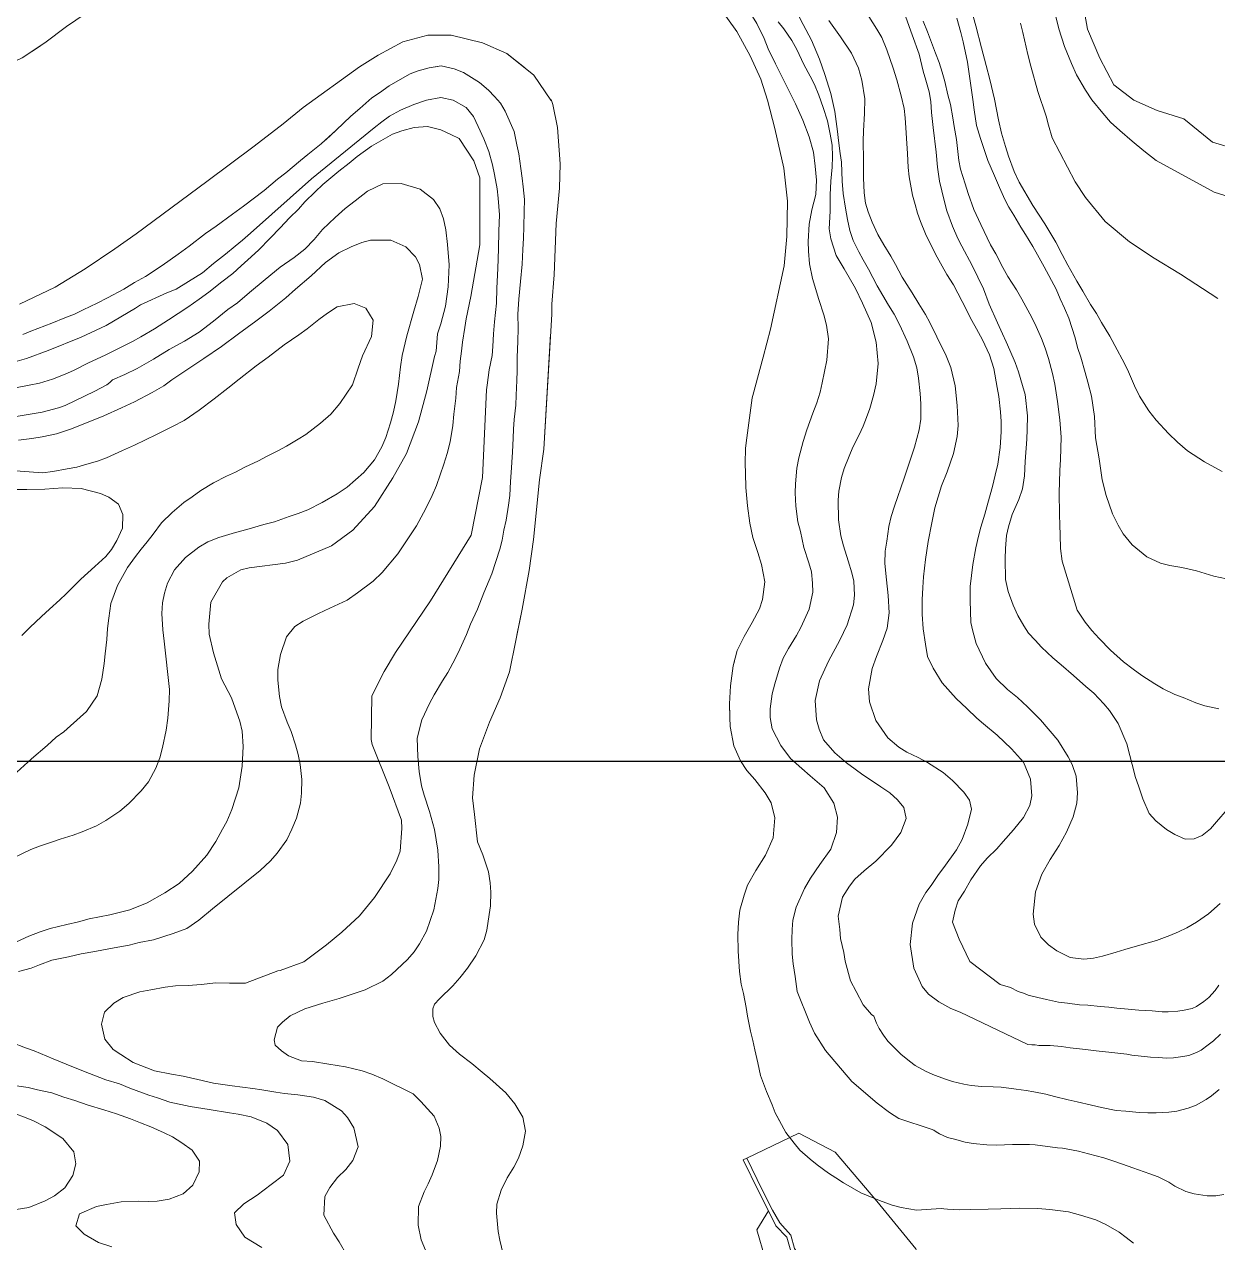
# Model space of a CAD drawing. Header units: metres. Extents: x 548946 to 557077, y 1838800 to 1845419.
# Drawn here: x 553096 to 553641, y 1840780 to 1841337 of the extents above; entities that cross this region are included whole.
import ezdxf

# ---------------------------------------------------------------- set-up
doc = ezdxf.new("R2010")
doc.units = ezdxf.units.M
doc.header["$LTSCALE"] = 28
for name, color, linetype, lineweight in [('1', 7, 'Continuous', 13), ('10', 7, 'Continuous', 13), ('2', 7, 'Continuous', 13), ('60', 7, 'Continuous', 25)]:
    doc.layers.add(name, color=color, linetype=linetype, lineweight=lineweight)

msp = doc.modelspace()

# ---------------------------------------------------------------- linework, layer by layer
at = {"layer": '1'}
for points in [[(553325.56, 1841420.29), (553330.46, 1841418.83), (553335.23, 1841416.88), (553342.42, 1841414.16), (553353.75, 1841409.3), (553364.51, 1841403.72), (553368.42, 1841401.29), (553373.93, 1841397.34), (553377.49, 1841394.48), (553383.06, 1841390.02), (553386.68, 1841386.65), (553390.56, 1841383.31), (553396.38, 1841377.71), (553400.14, 1841374.22), (553405.68, 1841368.85), (553408.9, 1841365.56), (553413.09, 1841360.56), (553418.65, 1841353.76), (553423.04, 1841348.13), (553426.3, 1841343.41), (553430.26, 1841336.96), (553433.62, 1841330.05), (553435.56, 1841325.45), (553438.77, 1841318.85)], [(553660.69, 1841276.04), (553638.45, 1841282.73), (553625.45, 1841293.44), (553613.23, 1841297.2), (553602.48, 1841301.99), (553593.42, 1841308.92), (553586.96, 1841321.06), (553581.43, 1841334.37), (553578.65, 1841349.92), (553580.58, 1841364.23), (553585.38, 1841376.57), (553592.92, 1841392.74)], [(553651.83, 1841255.88), (553639.29, 1841259.84), (553612.73, 1841274.34), (553607.16, 1841278.8), (553601.74, 1841283.14), (553596.12, 1841288.12), (553591.93, 1841291.95), (553588.37, 1841295.98), (553583.4, 1841302.06), (553580.44, 1841306.55), (553576.42, 1841313.52), (553574.03, 1841318.72), (553570.84, 1841326.43), (553568.25, 1841334.6), (553566.85, 1841340.17), (553565.43, 1841348.33), (553565.35, 1841353.79)], [(553521.51, 1840959.45), (553524.12, 1840964.15), (553526.72, 1840971.2), (553528.44, 1840978.03), (553527.47, 1840982.08), (553524.85, 1840985.82), (553519.72, 1840991.11), (553515.41, 1840994.8), (553508.28, 1840999.34), (553503.99, 1841001.6), (553498.92, 1841004.04), (553495.15, 1841006.35), (553490.13, 1841010.61), (553484.71, 1841018.47), (553481.81, 1841027.12), (553481.41, 1841033.06), (553482.99, 1841042.34), (553485, 1841047.76), (553487.83, 1841055.1), (553489.81, 1841060.78), (553490.73, 1841067.77), (553490.25, 1841075.65), (553489.6, 1841082.73), (553488.78, 1841090.19), (553488.93, 1841095.93), (553489.73, 1841100.44), (553490.68, 1841107.17), (553491.74, 1841111.71), (553493.17, 1841116.42), (553497.61, 1841129.27), (553502.42, 1841143.45), (553504.54, 1841151.36), (553505.17, 1841156.24), (553505.32, 1841163.15), (553504.93, 1841167.92), (553504.16, 1841174.86), (553503.37, 1841179.71), (553501.92, 1841184.62), (553499.04, 1841191.85), (553495.48, 1841199.39), (553493, 1841204.19), (553490.46, 1841208.33), (553485.33, 1841217.13), (553481.37, 1841224.76), (553478.95, 1841229.04), (553476.87, 1841232.59), (553474.33, 1841237.9), (553472.79, 1841242.41), (553471.71, 1841247.49), (553470.89, 1841252.61), (553469.75, 1841259.37), (553469.27, 1841264.91), (553468.97, 1841273.59), (553468.4, 1841277.56), (553467.61, 1841283.59), (553467.16, 1841287.7), (553466.02, 1841296.81), (553464.09, 1841304.92), (553461.44, 1841313.6), (553458.96, 1841320.74), (553455.29, 1841329.31), (553451.5, 1841336.57), (553449.53, 1841340.25)], [(553645.36, 1840978.03), (553640.27, 1840972.26), (553637.64, 1840968.98), (553633.81, 1840965.96), (553630.07, 1840964.51), (553625.93, 1840964.31), (553621.28, 1840966.4), (553617.51, 1840968.72), (553612.52, 1840972.72), (553609.55, 1840976.03), (553606.73, 1840982.75), (553604.66, 1840988.63), (553603.32, 1840992.51), (553601.75, 1840998.45), (553600.79, 1841002.51), (553599.42, 1841007.82), (553595.4, 1841017.13), (553591.5, 1841023.08), (553588.82, 1841026.16), (553584.25, 1841030.99), (553580.66, 1841034.11), (553575.04, 1841039.08), (553569.3, 1841043.91), (553565.57, 1841047.14), (553560.35, 1841052.03), (553557.52, 1841055.23), (553554.44, 1841058.4), (553552.25, 1841061.8), (553549.51, 1841066.57), (553547.43, 1841071.29), (553545.18, 1841077.54), (553543.93, 1841083), (553543.8, 1841092.47), (553543.95, 1841097.04), (553544.32, 1841103.07), (553545.33, 1841106.95), (553547.04, 1841112.6), (553550.05, 1841119.56), (553551.74, 1841124.3), (553552.63, 1841130.38), (553552.95, 1841136.92), (553553.64, 1841147.14), (553553.82, 1841151.45), (553553.91, 1841157.71), (553552.84, 1841167.47), (553551.73, 1841171.64), (553549.88, 1841177.81), (553548.37, 1841182.07), (553545.92, 1841187.78), (553544.21, 1841191.49), (553542.5, 1841195.2), (553540.25, 1841200.29), (553536.46, 1841208.72), (553533.87, 1841215.71), (553531.33, 1841221.03), (553528.65, 1841226.45), (553523.92, 1841235.17), (553522.1, 1841238.74), (553519.65, 1841244.45), (553517.06, 1841251.45), (553515.89, 1841256.13), (553513.76, 1841264.87), (553512.79, 1841271.27), (553512.29, 1841278.23), (553510.93, 1841289.4), (553510.16, 1841296.34), (553509.74, 1841301.36), (553509, 1841305.7), (553507.49, 1841311.13), (553506.27, 1841315.16), (553504.51, 1841322.9), (553501.32, 1841331.78), (553497.59, 1841342.03)], [(553521.68, 1841339.35), (553523.56, 1841332.93), (553524.56, 1841328.62), (553526.49, 1841319.33), (553527.82, 1841310.77), (553529.01, 1841302.31), (553529.66, 1841297.57), (553530.71, 1841290.41), (553532.54, 1841284.5), (553533.9, 1841280.35), (553535.87, 1841274.33), (553538.97, 1841267.39), (553541.25, 1841262.05), (553543.67, 1841256.59), (553545.5, 1841253.02), (553547.72, 1841249.36), (553550.91, 1841243.99), (553553.11, 1841240.59), (553556.44, 1841235.11), (553558.55, 1841231.31), (553561.63, 1841225.79), (553567.04, 1841215.6), (553568.95, 1841211.25), (553570.86, 1841206.91), (553572.8, 1841202.31), (553575.73, 1841193.4), (553576.87, 1841188.98), (553578.26, 1841184.58), (553580.34, 1841177.52), (553581.48, 1841173.1), (553583.21, 1841166.78), (553584.63, 1841157.45), (553585.05, 1841147.74), (553586.64, 1841138.03), (553588.09, 1841128.44), (553589.91, 1841121.35), (553592.78, 1841112.96), (553595.43, 1841107.79), (553597.69, 1841103.87), (553601.76, 1841098.73), (553608.47, 1841093.35), (553614.78, 1841090.41), (553619.06, 1841089.32), (553624.48, 1841088.48), (553631.16, 1841086.88), (553639.1, 1841084.5), (553644.95, 1841083.33)], [(553599.7, 1841178.87), (553597.22, 1841183.67), (553594.94, 1841187.84), (553591.52, 1841194.1), (553587.84, 1841200.33), (553585.56, 1841204.5), (553582.77, 1841208.61), (553579.24, 1841214.73), (553576.53, 1841219.24), (553572.34, 1841226.58), (553569.86, 1841231.38), (553566.89, 1841237.04), (553561.93, 1841245.47), (553556.46, 1841253.84), (553550.22, 1841264.46), (553547.85, 1841269.41), (553545.26, 1841276.4), (553543.87, 1841280.8), (553542.16, 1841286.86), (553540.71, 1841292.94), (553538.89, 1841302.36), (553536.73, 1841311.36), (553535.11, 1841317.81), (553532.92, 1841325.89), (553530.39, 1841335.89), (553528.25, 1841343.46)], [(553430.26, 1841336.96), (553433.62, 1841330.05), (553435.56, 1841325.45), (553438.92, 1841318.53), (553442.25, 1841311.88), (553444.62, 1841306.94), (553447.95, 1841300.28), (553451.37, 1841292.85), (553454.16, 1841285.23), (553456.24, 1841278.17), (553456.95, 1841271.75), (553457.51, 1841265.44), (553457.33, 1841258.79), (553455.5, 1841251.82), (553454.27, 1841245.31), (553453.72, 1841237.32), (553453.94, 1841232.92), (553454.45, 1841227.13), (553455.7, 1841220.5), (553458.72, 1841210.82), (553460.91, 1841203.91), (553462.22, 1841199.11), (553463.04, 1841192.83), (553462.29, 1841183.12), (553460.16, 1841172.87), (553459.22, 1841168.48), (553457.67, 1841163.62), (553455.98, 1841158.89), (553453.18, 1841151.29), (553451.54, 1841146.04), (553449.51, 1841138.53), (553448.59, 1841133.88), (553447.96, 1841126.66), (553447.89, 1841122.49), (553448.17, 1841116.41), (553449.08, 1841109.35), (553450.22, 1841104.93), (553451.81, 1841097.56), (553454.14, 1841090.53), (553455.37, 1841086.51), (553455.82, 1841081.22), (553455.87, 1841077.2), (553454.27, 1841069.35), (553450.38, 1841060.99)], [(553497.41, 1840978.77), (553494.55, 1840982.23), (553491.07, 1840985.49), (553486.99, 1840988.29), (553483.63, 1840990.52), (553478.72, 1840993.75), (553475.32, 1840996.24), (553471.36, 1840999.18), (553465.91, 1841003.78), (553460.83, 1841009.73), (553458.87, 1841014.58), (553457.62, 1841018.87), (553456.91, 1841027.63), (553459.03, 1841036.71), (553463.12, 1841045.61), (553468.3, 1841055.29), (553471.56, 1841062.28), (553474.45, 1841071.44), (553474.89, 1841075.78), (553474.58, 1841082.12), (553473.75, 1841086.06), (553471.99, 1841091.46), (553469.94, 1841098.26), (553468.77, 1841102.94), (553467.58, 1841110.22), (553467.51, 1841119.19), (553467.82, 1841123.38), (553468.97, 1841129.49), (553470.2, 1841133.66), (553472.44, 1841139.37), (553474.21, 1841143.34), (553477.1, 1841148.99), (553478.87, 1841152.95), (553480.5, 1841157.03), (553481.88, 1841161.09), (553483.57, 1841167), (553484.8, 1841172.33), (553485.73, 1841181.67), (553484.79, 1841191.32), (553482.49, 1841200.43), (553478.53, 1841209.23), (553475.45, 1841215.91), (553470.18, 1841224.83), (553466.5, 1841231.05), (553464.11, 1841238.59), (553463.34, 1841243.19), (553463.89, 1841251.19), (553463.84, 1841258.72), (553464.19, 1841265), (553464.8, 1841271.31), (553464.92, 1841276.14), (553464.72, 1841281.45), (553463.79, 1841286.42), (553462.59, 1841292.53), (553460.63, 1841298.56), (553458.58, 1841304.18), (553456.61, 1841309.04), (553454.76, 1841312.87), (553451.82, 1841318.26), (553448.6, 1841325.06), (553446.32, 1841329.23), (553442.62, 1841334.55), (553440.05, 1841337.78)], [(553518.96, 1841179.87), (553516.82, 1841185.09), (553512.6, 1841193.86), (553509.41, 1841200.4), (553507.33, 1841203.95), (553504.31, 1841208.95), (553501.29, 1841213.95), (553498.92, 1841217.72), (553496.73, 1841221.12), (553493.62, 1841226.89), (553491.51, 1841230.69), (553488.35, 1841235.8), (553485.61, 1841240.57), (553483.05, 1841246.14), (553481.22, 1841250.88), (553480, 1841254.91), (553479.35, 1841259.65), (553479.13, 1841266.39), (553478.99, 1841274.7), (553478.97, 1841283.15), (553479.09, 1841287.97), (553479.53, 1841295.82), (553479.7, 1841302.48), (553478.37, 1841311.04), (553476.72, 1841316.58), (553473.5, 1841323.38), (553468.51, 1841330.9), (553463.26, 1841338.38)], [(553506.35, 1841338.05), (553508.31, 1841333.2), (553511.99, 1841323.46), (553513.64, 1841319.09), (553515.03, 1841314.69), (553516.14, 1841310.52), (553517.59, 1841304.44), (553518.73, 1841300.01), (553519.92, 1841293.9), (553520.49, 1841289.93), (553521.54, 1841283.93), (553522.59, 1841274.43), (553523.41, 1841270.49), (553525.46, 1841263.69)], [(553289.15, 1841040.5), (553292.5, 1841046.72), (553294.62, 1841051.12), (553297.65, 1841057.82), (553299.6, 1841062.59), (553302.74, 1841069.44), (553305.69, 1841076.92), (553309.3, 1841085.51), (553312.99, 1841096.84), (553313.97, 1841100.98), (553314.77, 1841105.49), (553315.83, 1841110.03), (553316.89, 1841116.91), (553317.44, 1841121.39), (553317.79, 1841127.67), (553318.11, 1841131.87), (553318.77, 1841141.17), (553318.98, 1841147.57), (553319.18, 1841151.62), (553319.47, 1841156.08), (553320.31, 1841162.67), (553320.45, 1841167.24), (553320.63, 1841173.89), (553320.92, 1841178.35), (553320.9, 1841184.46), (553321.13, 1841191.76), (553321.25, 1841197.76), (553321.2, 1841204.13), (553321.61, 1841211.07), (553322.42, 1841219.09), (553323.11, 1841226.97), (553323.4, 1841233.76), (553323.75, 1841238.87), (553323.96, 1841244.1), (553324.1, 1841251.01), (553324.14, 1841256.6), (553323.63, 1841262.4), (553323.06, 1841266.37), (553322.58, 1841270.74), (553321.59, 1841277.39), (553320.74, 1841281.59), (553319.43, 1841287.56), (553315.41, 1841296.87), (553313.19, 1841300.53), (553310.51, 1841303.61), (553307.71, 1841306.56), (553303.69, 1841310.01), (553296.3, 1841314.53), (553292.08, 1841316.28), (553286.08, 1841317.57), (553280.71, 1841316.72), (553275.66, 1841315.38), (553271.92, 1841313.93), (553266.4, 1841310.85), (553262.37, 1841308.46), (553257.92, 1841305.23), (553254.52, 1841303.04), (553248.95, 1841298.13), (553244.92, 1841294.57), (553238.2, 1841288.24), (553231.34, 1841282.02), (553225.26, 1841277.06), (553221.91, 1841274.35), (553215.11, 1841268.79), (553211.4, 1841265.91), (553205.34, 1841260.69), (553195.85, 1841253.53), (553190.8, 1841249.85), (553183.34, 1841244.35), (553178.51, 1841240.96), (553170.94, 1841235.31), (553166.02, 1841231.52), (553158.65, 1841226.41), (553151.14, 1841221.42), (553146.11, 1841218.66), (553141.11, 1841215.64), (553133.74, 1841211.7), (553128.94, 1841209.23), (553122.52, 1841206.18), (553118.57, 1841204.18), (553114.2, 1841202.53), (553108.23, 1841200.05), (553098.75, 1841196.41), (553095.01, 1841194.95)], [(553284.53, 1841317.32), (553280.71, 1841316.72), (553275.66, 1841315.38), (553271.92, 1841313.93), (553266.4, 1841310.85), (553262.37, 1841308.46), (553257.92, 1841305.23), (553254.52, 1841303.04), (553248.95, 1841298.13), (553244.92, 1841294.57), (553238.2, 1841288.24), (553233.38, 1841283.87)], [(553081.71, 1841179.68), (553096.78, 1841183.95), (553106.62, 1841187.5), (553121.61, 1841193.7), (553133.06, 1841198.99), (553146.57, 1841206.84), (553148.72, 1841208.39), (553160.81, 1841213.91), (553165.04, 1841215.67), (553170.78, 1841219.03), (553177.09, 1841223.11), (553182.09, 1841227.3), (553187.61, 1841231.55), (553192.01, 1841235.29), (553195.35, 1841238), (553199.04, 1841241.14), (553226.89, 1841265.96), (553255.5, 1841289.36), (553259.1, 1841292.1), (553262.59, 1841294.69), (553267.5, 1841297.32), (553273.59, 1841299.94), (553279.47, 1841302.01), (553285.98, 1841303.12), (553291.58, 1841301.92), (553297.54, 1841298.54), (553300.85, 1841294.48), (553303.04, 1841289.91), (553305.61, 1841284.34), (553307.94, 1841278.49), (553309.65, 1841272.43), (553310.53, 1841267.98), (553311.64, 1841261.47), (553312.12, 1841257.1), (553312.83, 1841249.5), (553312.48, 1841242.05), (553312.32, 1841233.97), (553312, 1841225.09), (553311.57, 1841216.07), (553311.42, 1841209.16), (553310.52, 1841200.74), (553310.09, 1841195.23), (553309.68, 1841189.46), (553309.37, 1841185.27), (553308.13, 1841178.76), (553307.18, 1841171.79), (553306.79, 1841169.59), (553305.03, 1841129.49), (553299.8, 1841103.14), (553281.23, 1841073.22)], [(553186, 1841219.02), (553190.91, 1841222.81), (553194.83, 1841226.24), (553197.77, 1841229.03), (553202.74, 1841233.48), (553208, 1841238.87), (553212.55, 1841243.66), (553216.86, 1841248.17), (553220.98, 1841252.13), (553223.86, 1841255.44), (553228.55, 1841260.12), (553232.09, 1841263.37), (553235.78, 1841266.51), (553239.35, 1841269.5), (553244.15, 1841273.15), (553247.72, 1841276.15), (553254.35, 1841280.91), (553259.61, 1841283.96), (553263.9, 1841286.38), (553268.15, 1841287.89), (553273.83, 1841289.43), (553279.89, 1841289.97), (553285.91, 1841288.42), (553290.56, 1841286.33), (553294.41, 1841284.41), (553301.06, 1841274.17), (553303.79, 1841266.41), (553303.79, 1841261.85), (553303.79, 1841249.98), (553303.79, 1841235.83), (553299.63, 1841212.29), (553297.5, 1841202.04), (553296.9, 1841198.07), (553295.95, 1841191.33), (553295.49, 1841187.25), (553294.83, 1841182.63), (553294.57, 1841177.91), (553293.16, 1841170.61), (553292.79, 1841165.75), (553291.89, 1841158.5), (553291.43, 1841153.25), (553290.17, 1841145.83), (553288.94, 1841140.49), (553287.39, 1841135.64), (553284.04, 1841125.9), (553282.07, 1841121.39), (553280.15, 1841117.54), (553278, 1841113.4), (553274.89, 1841107.47), (553272.08, 1841103.39), (553266.28, 1841094.69), (553259.16, 1841086.1), (553255.05, 1841082.13), (553247.96, 1841076.8), (553243.25, 1841073.55), (553235.33, 1841069.82), (553230.13, 1841067.43), (553223.11, 1841063.92), (553219.34, 1841061.55), (553215.45, 1841056.7), (553212.81, 1841048.74), (553211.49, 1841041.83), (553211.52, 1841036.89), (553212.34, 1841029.44), (553213.25, 1841024.73), (553215.84, 1841017.73), (553217.6, 1841013.5), (553219.57, 1841007.48), (553220.85, 1841002.94), (553221.73, 1840998.48), (553222.49, 1840991.54), (553222.4, 1840985.29), (553221.86, 1840980.81), (553220.02, 1840973.84), (553217.96, 1840968.93), (553215.64, 1840964), (553211.24, 1840957.92), (553208.24, 1840954.47), (553203.52, 1840950.05), (553181.67, 1840932.42), (553175.46, 1840927.32), (553169.89, 1840923.58), (553163.78, 1840921.22), (553154.73, 1840918.4), (553148.24, 1840917.04), (553143.56, 1840915.87), (553135.14, 1840914.42), (553127.88, 1840912.97), (553121.63, 1840911.9), (553115.92, 1840910.62), (553108.29, 1840909), (553102.67, 1840906.95), (553098.81, 1840905.35), (553093.13, 1840903.81)], [(553141.64, 1841176.55), (553147.19, 1841179.37), (553154.79, 1841183.59), (553161.84, 1841188.01), (553168.84, 1841191.77), (553175.53, 1841196.02), (553182.13, 1841201.04), (553188.7, 1841206.31), (553193.04, 1841209.39), (553198.64, 1841214.04), (553205.79, 1841220.03), (553212.59, 1841225.59), (553218.99, 1841230.07), (553223.9, 1841233.86), (553228.1, 1841238.22), (553231.88, 1841242.93), (553237.65, 1841248.38), (553242.28, 1841252.4), (553246.82, 1841256.02), (553252.45, 1841260.41), (553259.5, 1841263.66), (553267.93, 1841263.94), (553276.55, 1841261.25), (553282.65, 1841256.59), (553285.59, 1841252.36), (553287.27, 1841247.73), (553288.21, 1841242.76), (553289.09, 1841235.97), (553289.85, 1841226.69), (553289.27, 1841216.61), (553288.14, 1841207.9), (553286.05, 1841199.74), (553284.48, 1841195.14), (553283.79, 1841187.31), (553283.08, 1841184.83), (553279.64, 1841169.16), (553275.77, 1841155), (553270.26, 1841140.53), (553264.11, 1841129.35), (553255.73, 1841116.24), (553245.77, 1841105.55), (553236.08, 1841098.39), (553220.5, 1841091.73), (553215.07, 1841090.48), (553198.35, 1841088.24), (553194.68, 1841087.44), (553188.22, 1841083.74), (553186.23, 1841081.84), (553180.92, 1841072.57), (553179.95, 1841062.62), (553180.21, 1841057.98), (553182.2, 1841049.4), (553185.84, 1841037.53), (553190.3, 1841028.83), (553191.98, 1841024.21), (553194.2, 1841018.21), (553195.22, 1841013.64), (553195.73, 1841006.67), (553195.29, 1840997.65), (553193.65, 1840987.72), (553190.45, 1840977.87), (553188.19, 1840972.42), (553186.24, 1840968.82), (553183.21, 1840963.29), (553179.09, 1840956.98), (553172.6, 1840949.76), (553166.46, 1840944.14), (553159.92, 1840939.78), (553151.83, 1840935.25), (553143.86, 1840932.03), (553134.75, 1840929.73), (553125.33, 1840927.91), (553120.53, 1840926.6), (553115.08, 1840925.35), (553107.48, 1840923.47), (553102.97, 1840921.94), (553097.85, 1840919.94), (553092.14, 1840917.49)], [(553525.46, 1841263.69), (553526.86, 1841259.29), (553529.48, 1841252.03), (553532.58, 1841245.09), (553537.11, 1841235.84), (553539.51, 1841231.81), (553542.67, 1841225.53), (553544.95, 1841221.36), (553549, 1841215.3), (553551.42, 1841211.01), (553555.01, 1841204.39), (553557.32, 1841199.96), (553560.43, 1841193.02), (553562.08, 1841188.65), (553563.5, 1841183.99), (553565.44, 1841177.05), (553566.49, 1841172.23), (553567.62, 1841164.29), (553568.81, 1841155.83), (553569.29, 1841147.95), (553569.11, 1841137.79), (553568.76, 1841132.68), (553568.56, 1841127.45), (553568.44, 1841122.63), (553568.63, 1841112.64), (553568.77, 1841107.84), (553568.88, 1841103.3), (553569.04, 1841097.08), (553569.81, 1841091.31), (553576.7, 1841068.92), (553580.29, 1841063.46), (553583.31, 1841059.63), (553586.7, 1841055.97), (553591.84, 1841050.69), (553597.89, 1841045.37), (553602.17, 1841041.94), (553606.25, 1841039.14), (553612.12, 1841035.36), (553615.89, 1841033.05), (553621.26, 1841030.39), (553625.05, 1841028.98), (553630.9, 1841026.64), (553634.96, 1841025.26), (553641.35, 1841023.88)], [(553092.47, 1841170.74), (553097.96, 1841171.74), (553102.67, 1841172.65), (553108.58, 1841174.47), (553114.44, 1841176.8), (553118.15, 1841178.51), (553125.06, 1841181.88), (553132.6, 1841185.44), (553140, 1841189.11), (553145.06, 1841191.62), (553148.97, 1841193.87), (553155.2, 1841197.55), (553161.65, 1841201.51), (553170.37, 1841207.41), (553175.57, 1841210.98), (553180.03, 1841214.2), (553186, 1841219.02)], [(553133.21, 1841138.56), (553140.53, 1841141.83), (553145.98, 1841144.25), (553156.09, 1841149.27), (553163.38, 1841152.8), (553168.66, 1841155.6), (553175.55, 1841160.39), (553182.41, 1841165.43), (553188.75, 1841170.42), (553193.89, 1841174.5), (553201.55, 1841180.55), (553207.09, 1841184.54), (553214.41, 1841190.16), (553221.18, 1841194.8), (553224.92, 1841197.43), (553230.29, 1841201.79), (553234.26, 1841204.7), (553238.64, 1841207.52), (553246.4, 1841209.03), (553251.71, 1841206.88), (553255.05, 1841201.39), (553254.3, 1841194.03), (553250.21, 1841185.12), (553248.23, 1841179.44), (553245.68, 1841171.88), (553239.85, 1841163.43), (553235.7, 1841158.56), (553230.96, 1841154.39), (553227.73, 1841151.83), (553224.25, 1841149.23), (553220.85, 1841147.04), (553215.48, 1841143.84), (553211.79, 1841141.88), (553206.62, 1841139.23), (553202.68, 1841137.23), (553196.51, 1841134.21), (553192.19, 1841132.05), (553188.11, 1841130.17), (553182.2, 1841127.17), (553176.34, 1841123.67), (553172.37, 1841120.76), (553168.63, 1841118.14), (553163.28, 1841113.52), (553158.34, 1841108.81), (553154.62, 1841103.59), (553151.88, 1841100.16), (553149.13, 1841096.74), (553146.5, 1841093.46), (553142.9, 1841088.38), (553138.21, 1841080.19), (553135.2, 1841072.06), (553134.26, 1841065.32), (553133.74, 1841060.58), (553133.39, 1841055.47), (553132.67, 1841049.02), (553132.12, 1841044.54), (553131.09, 1841037.4), (553128.94, 1841029.75), (553124.14, 1841022.59), (553116.79, 1841016.06), (553113.71, 1841013.38), (553110.33, 1841010.92), (553106.08, 1841007.07), (553098.93, 1841001.08), (553092.33, 1840994.9)], [(553641.31, 1840897.61), (553639.75, 1840895.24), (553636.77, 1840891.95), (553634.49, 1840890.17), (553631.22, 1840887.81), (553629.2, 1840887.01), (553625.47, 1840886.22), (553622.66, 1840885.72), (553618.3, 1840885.43), (553615.43, 1840885.5), (553610.91, 1840885.86), (553608.01, 1840886.11), (553604.85, 1840886.24), (553600.03, 1840886.66), (553594.73, 1840887.13), (553591.14, 1840887.59), (553587.2, 1840887.83), (553581.5, 1840888.44), (553577.75, 1840888.7), (553572.24, 1840889.33), (553568.07, 1840889.92), (553562.6, 1840891.04), (553558.69, 1840891.94), (553554.26, 1840893.08), (553552.07, 1840893.98), (553549.7, 1840894.68), (553546.16, 1840896.53), (553541.47, 1840897.96), (553527.62, 1840908.41), (553522.69, 1840918.56), (553519.68, 1840926.47), (553520.92, 1840931.81), (553522.26, 1840936.12), (553525.15, 1840940.6), (553528.1, 1840945.73), (553532.47, 1840952.07), (553535.59, 1840955.66), (553539.93, 1840959.91), (553542.82, 1840963.22), (553547.56, 1840968.56), (553552.13, 1840974.26), (553555.05, 1840979.66), (553556, 1840984.05), (553555.41, 1840991.79), (553552.22, 1840999.5), (553546.6, 1841005.65), (553540.07, 1841011.82), (553533.9, 1841016.99), (553530.88, 1841019.65), (553526.23, 1841024.08), (553521.44, 1841028.63), (553514.93, 1841035.71), (553510.94, 1841042.43), (553508.27, 1841047.85), (553507.39, 1841053.48), (553506.36, 1841060.39), (553505.89, 1841067.1), (553505.81, 1841073.72), (553506.1, 1841079.35), (553506.47, 1841084.2), (553507.42, 1841092.11), (553508.6, 1841100.3), (553510.27, 1841108.81), (553511.59, 1841115.72), (553514.65, 1841125.68), (553517.2, 1841132.07), (553520.18, 1841140.46), (553521.78, 1841148.31), (553522.27, 1841153.31), (553521.91, 1841162.5), (553520.92, 1841171.5), (553518.96, 1841179.87)], [(553642.94, 1841132.26), (553634.78, 1841136.7), (553627.07, 1841141.7), (553622.48, 1841145.62), (553618.4, 1841149.59), (553612.78, 1841155.74), (553609.45, 1841160.05), (553605.2, 1841166.73), (553602.86, 1841171.42), (553599.7, 1841178.87)], [(553091.07, 1841157.27), (553103.92, 1841159.35), (553111.34, 1841161.34), (553114.33, 1841162.45), (553127.97, 1841169.02), (553133.35, 1841171.95), (553134.8, 1841172.9), (553135.93, 1841174.1), (553141.64, 1841176.55)], [(553067.02, 1841134.36), (553104.06, 1841131.7), (553108.8, 1841132.36), (553115.31, 1841133.46), (553119.76, 1841134.34), (553124.3, 1841135.62), (553129.21, 1841137.07), (553133.21, 1841138.56)], [(553089.03, 1841124.07), (553096.82, 1841124.14), (553105.13, 1841124.28), (553113.27, 1841124.78), (553121.75, 1841124.55), (553130.46, 1841122.26), (553134.28, 1841120.6), (553138.67, 1841117.31), (553140.75, 1841112.6), (553140.52, 1841106.46), (553138.03, 1841100.72), (553135.49, 1841096.67), (553132.97, 1841093.53), (553127.88, 1841088.94), (553121.51, 1841083.03), (553114.82, 1841076.45), (553111.88, 1841073.65), (553107.28, 1841069.37), (553103.62, 1841065.98), (553098.19, 1841060.96), (553094.56, 1841057.31)], [(553281.23, 1841073.22), (553265.34, 1841049.57), (553260.08, 1841040.95), (553254.45, 1841029.83), (553254.08, 1841009.84), (553254.59, 1841007.57), (553262.44, 1840988.24), (553268.01, 1840973.05), (553268.18, 1840969.18), (553267.38, 1840958.86), (553265.91, 1840954.68), (553262.83, 1840948.51), (553255.61, 1840937.74), (553248.9, 1840929.35), (553240.8, 1840921.84), (553233.8, 1840916.01), (553223.4, 1840908.25), (553212.56, 1840904.33), (553211.51, 1840904.18), (553196.71, 1840898.57), (553189.43, 1840898.55), (553183.17, 1840898.64), (553176.49, 1840897.91), (553170.55, 1840897.52), (553164.73, 1840897.26), (553160.1, 1840896.75), (553153.48, 1840895.5), (553148.51, 1840894.57), (553140.85, 1840892.03), (553136.6, 1840889.35), (553132.37, 1840885.25), (553131.02, 1840879.77), (553132.56, 1840872.91), (553136.32, 1840868.25), (553139.83, 1840865.91), (553145.42, 1840862.36), (553155.21, 1840858.5), (553162.92, 1840857.01), (553168.23, 1840856.03), (553175.02, 1840854.57), (553182.1, 1840852.88), (553190.69, 1840851.61), (553200.06, 1840850.43), (553204.28, 1840849.86), (553210.65, 1840848.74), (553214.62, 1840848.14), (553220.67, 1840847.5), (553227.81, 1840846.47), (553232.92, 1840844.95), (553240.59, 1840840.2), (553243.27, 1840837.11), (553246.27, 1840832.37), (553248.26, 1840823.75), (553245.82, 1840817.5), (553242.51, 1840813.36), (553238.74, 1840809.82), (553235.22, 1840805.14), (553232.93, 1840801.12), (553232.58, 1840792.5), (553237, 1840784.27), (553239.51, 1840780.39), (553243.04, 1840774.27)], [(553450.38, 1841060.99), (553448.43, 1841057.39), (553444.8, 1841051.4), (553442.42, 1841046.98), (553440.71, 1841042.5), (553438.5, 1841035.36), (553437.33, 1841030.68), (553436.38, 1841023.94), (553436.43, 1841019.91), (553437.4, 1841014.69), (553441.22, 1841007.18), (553445.78, 1841001.18), (553450.83, 1840996.66), (553454.71, 1840993.32), (553461.04, 1840987.77), (553465.46, 1840980.71), (553467.19, 1840974.4), (553466.67, 1840967.32), (553464.12, 1840959.76), (553459.18, 1840952.71), (553454.92, 1840946.52), (553452.06, 1840941.78), (553448.31, 1840933.31), (553446.76, 1840927.28), (553446.44, 1840923.09), (553446.3, 1840918.52), (553446.52, 1840911.78), (553447, 1840907.41), (553447.77, 1840901.64), (553448.79, 1840894.73), (553454.37, 1840880.65), (553456.73, 1840875.71), (553461.64, 1840867.8), (553473.73, 1840853.65), (553485.23, 1840843.73), (553490.9, 1840839.42), (553495.27, 1840836.71), (553509.94, 1840831.78), (553511.22, 1840831.44), (553512.27, 1840830.6), (553513.8, 1840829.72), (553517.42, 1840828.02), (553520.65, 1840827.33), (553525.57, 1840825.96), (553529.18, 1840825.31), (553535.36, 1840824.65), (553539.76, 1840824.56), (553547.18, 1840824.81), (553554.81, 1840824.88), (553557.51, 1840824.61), (553567.67, 1840823.34), (553569.89, 1840823.11), (553577.21, 1840821.72), (553581.82, 1840820.6), (553588.9, 1840818.71), (553593.36, 1840817.2), (553600, 1840814.97), (553602.1, 1840814.15), (553609.93, 1840811.48), (553613.62, 1840810.07), (553618.48, 1840807.55), (553621.35, 1840805.77), (553626.29, 1840803.35), (553630.13, 1840802.34), (553636.06, 1840801.37), (553639.98, 1840801.33), (553643.62, 1840802.02)], [(553279.67, 1840774.67), (553277, 1840781.26), (553275.6, 1840788), (553275.84, 1840796.48), (553278.36, 1840803.13), (553280.16, 1840806.84), (553282.05, 1840810.95), (553284.45, 1840817.46), (553285.8, 1840824.11), (553285.98, 1840828.42), (553285.15, 1840832.36), (553282.87, 1840837.7), (553276.8, 1840844.45), (553273.29, 1840847.96), (553259.54, 1840854.77), (553254.48, 1840856.95), (553250.03, 1840858.41), (553242.41, 1840860.3), (553234.75, 1840861.59), (553227.37, 1840862.74), (553222.28, 1840863.07), (553216.38, 1840865.37), (553213.26, 1840867.67), (553210.31, 1840870.14), (553209.82, 1840872.61), (553211.3, 1840878.36), (553213.59, 1840880.67), (553217.08, 1840883.65), (553223.88, 1840886.87), (553232.05, 1840889.46), (553239.61, 1840891.59), (553251.41, 1840895.5), (553259.44, 1840899.37), (553263.38, 1840902.54), (553270.7, 1840909.32), (553273.81, 1840912.92), (553276.27, 1840916.57), (553279.42, 1840922.25), (553282.77, 1840931.98), (553284.55, 1840941.8), (553285.01, 1840945.88), (553285.01, 1840951.74), (553284.56, 1840959.36), (553283.14, 1840968.7), (553280.81, 1840976.9), (553278.42, 1840984.44), (553277.17, 1840988.72), (553276.06, 1840995.23), (553275.44, 1841002.06), (553275.16, 1841010.48), (553277.23, 1841018.9), (553280.83, 1841026.32), (553283, 1841030.2), (553286.72, 1841036.59), (553289.15, 1841040.5)], [(553641.59, 1840849.91), (553638.09, 1840847.04), (553635.6, 1840845.43), (553631.02, 1840842.73), (553627.44, 1840841.47), (553622.16, 1840840.03), (553618.49, 1840839.53), (553612.79, 1840839.29), (553608.97, 1840839.25), (553605.03, 1840839.48), (553598.96, 1840840.06), (553594.43, 1840840.42), (553587.7, 1840841.68), (553583.28, 1840842.82), (553576.62, 1840844.37), (553572.62, 1840845.17), (553566.33, 1840846.77), (553562.39, 1840847.87), (553556.84, 1840848.88), (553553.43, 1840849.55), (553548.77, 1840850.18), (553545.48, 1840850.59), (553541.9, 1840851.05), (553538.36, 1840851.14), (553533.18, 1840851.33), (553528.17, 1840851.73), (553524.86, 1840852.32), (553519.75, 1840853.67), (553516.09, 1840854.89), (553510.72, 1840856.78), (553507.31, 1840858.31), (553502.64, 1840860.86), (553500.02, 1840862.95), (553496.04, 1840866.14), (553493.57, 1840868.64), (553490.14, 1840872.08), (553488.21, 1840874.83), (553486.26, 1840877.76), (553484.95, 1840880.19), (553483.82, 1840883.51), (553482.64, 1840884.24), (553478.85, 1840888.68), (553475.71, 1840894.71), (553473.09, 1840899.62), (553470.67, 1840908.59), (553470.1, 1840912.56), (553468.62, 1840918.9), (553468.17, 1840923.01), (553467.49, 1840929.18), (553469.53, 1840937.85), (553472.62, 1840942.88), (553475.13, 1840946.01), (553479.39, 1840949.86), (553484.76, 1840954.23), (553491.88, 1840961.64), (553496.05, 1840967.44), (553498.6, 1840973.83), (553497.41, 1840978.77)], [(553642.14, 1840875.26), (553638.95, 1840872.14), (553636.48, 1840870.34), (553633.31, 1840867.9), (553631.24, 1840866.81), (553627.65, 1840865.55), (553624.95, 1840864.97), (553620.71, 1840864.41), (553617.38, 1840864.33), (553613.92, 1840864.52), (553610.17, 1840864.77), (553601.58, 1840865.64), (553599.34, 1840866.06), (553592.57, 1840866.85), (553585.32, 1840867.67), (553580.4, 1840868.18), (553573.44, 1840868.94), (553569.46, 1840869.55), (553564.34, 1840870.04), (553561.95, 1840870.06), (553559.08, 1840870.13), (553557.53, 1840870.34), (553556, 1840870.36), (553554.18, 1840870.45), (553523.18, 1840885.24), (553518.96, 1840886.98), (553513.42, 1840890.02), (553508.74, 1840893.53), (553505.89, 1840896.99), (553502.1, 1840905.42), (553500.4, 1840916.15), (553501.41, 1840925.89), (553504.47, 1840934.68), (553507.53, 1840939.96), (553509.91, 1840943.21), (553513.39, 1840948.15), (553515.77, 1840951.4), (553521.51, 1840959.45)], [(553090.07, 1840871.35), (553096.18, 1840869.04), (553100.23, 1840867.66), (553108.96, 1840863.94), (553117.41, 1840860.45), (553125.43, 1840857.3), (553132.91, 1840854.35), (553139.22, 1840852.58), (553143.98, 1840850.63), (553152.66, 1840847.42), (553156.57, 1840846.16), (553162.25, 1840844.19), (553171.44, 1840842.21), (553180.18, 1840840.83), (553189.46, 1840839.25), (553193.42, 1840838.65), (553199.28, 1840837.47), (553206.5, 1840834.5), (553211.4, 1840831.26), (553216.14, 1840824.89), (553216.99, 1840817.18), (553214.18, 1840810.76), (553208.41, 1840806.48), (553202.04, 1840801.75), (553195.98, 1840797.7), (553191.75, 1840793.6), (553192.46, 1840788.34), (553196.48, 1840782.54), (553204.16, 1840777.79)], [(553089.99, 1840851.97), (553097.53, 1840850.85), (553101.67, 1840849.87), (553108.21, 1840848.38), (553113.74, 1840846.52), (553118.74, 1840844.86), (553124.82, 1840842.8), (553132.07, 1840840.73), (553137.75, 1840838.76), (553144.23, 1840836.61), (553148.85, 1840834.78), (553153.47, 1840832.95), (553159.64, 1840830.12), (553163.35, 1840828.31), (553167.69, 1840825.54), (553172.34, 1840822.28), (553175.76, 1840817.19), (553175.64, 1840812.37), (553172.66, 1840806.32), (553168.29, 1840802.33), (553161.81, 1840799.79), (553156.44, 1840798.94), (553152.3, 1840798.74), (553147.73, 1840798.89), (553139.96, 1840798.56), (553133.2, 1840797.42), (553128.74, 1840796.54), (553120.91, 1840793.21), (553119.31, 1840787.7), (553122.99, 1840783.81), (553129.64, 1840780.12), (553135.72, 1840778.06)]]:
    msp.add_lwpolyline(points, dxfattribs=at)
at = {"layer": '10'}
for points in [[(553524.03, 1840713.84), (553515.51, 1840746.7), (553502.94, 1840777.15), (553485.19, 1840798.89), (553466.08, 1840821.26), (553449.46, 1840829.94), (553425.69, 1840818.64)], [(553435.7, 1840794.53), (553431.2, 1840803.25), (553424.08, 1840817.86), (553425.69, 1840818.64)], [(553425.69, 1840818.64), (553432.79, 1840804.07), (553437.54, 1840794.87), (553440.79, 1840789.1), (553445.89, 1840783.36), (553447.57, 1840777.37), (553449.44, 1840774.34), (553452.47, 1840772.72), (553465, 1840764.99), (553468.08, 1840760.37), (553470.23, 1840747.43), (553473.85, 1840738.89), (553489.44, 1840709.46), (553496.16, 1840701.33), (553514.16, 1840685.69), (553520.43, 1840682.84)], [(553435.7, 1840794.53), (553430.29, 1840785.77), (553434.08, 1840772.67), (553439.32, 1840750.5), (553462.58, 1840696.41)], [(553488.26, 1840708.8), (553472.13, 1840738), (553467.86, 1840746.46), (553464.76, 1840760.29), (553462.31, 1840762.83), (553451.35, 1840770.74), (553447.68, 1840773.18), (553445.81, 1840776.04), (553444.08, 1840782.56), (553439.08, 1840787.7), (553435.7, 1840794.53)]]:
    msp.add_lwpolyline(points, dxfattribs=at)
at = {"layer": '2'}
msp.add_line((553441.13, 1840834.82), (553438.77, 1840839.27), dxfattribs=at)
for points in [[(553103.14, 1841326.83), (553094.74, 1841321.28), (553083.79, 1841316.05), (553074.18, 1841312.78), (553061.1, 1841310.42), (553043.73, 1841309.4), (553032.47, 1841309.31), (553020.21, 1841310.02), (553009.15, 1841311.64), (552996.33, 1841315.14), (552984.58, 1841320.57), (552975.43, 1841327.2), (552958.05, 1841341.33), (552950.12, 1841347.44), (552940.94, 1841356.65), (552933.4, 1841363.85), (552914.52, 1841381.05)], [(553438.77, 1840839.27), (553437.32, 1840843.01), (553434.69, 1840849.09), (553432.07, 1840856.35), (553430.8, 1840862.06), (553429.35, 1840868.14), (553428.49, 1840872.34), (553427.5, 1840876.65), (553426.11, 1840883.39), (553425.4, 1840887.47), (553424.17, 1840893.84), (553423.18, 1840898.15), (553422.41, 1840903.92), (553421.79, 1840913.09), (553421.6, 1840920.74), (553421.89, 1840926.37), (553422.58, 1840931.9), (553424.56, 1840938.75), (553426.14, 1840943.35), (553429.82, 1840950), (553434.26, 1840956.99), (553437.81, 1840964.92), (553438.61, 1840974.12), (553436.82, 1840980.94), (553434.11, 1840985.46), (553429.41, 1840991.57), (553425.7, 1840995.71), (553422.88, 1841000.08), (553419.77, 1841007.03), (553418.15, 1841015.82), (553417.96, 1841019.96), (553417.79, 1841026.19), (553418.31, 1841034.44), (553419.52, 1841043.54), (553421.36, 1841050.51), (553424.56, 1841056.84), (553428.14, 1841063.35), (553431.48, 1841069.57), (553432.97, 1841073.77), (553434.04, 1841081.82), (553432.5, 1841089.84), (553430.74, 1841095.24), (553428.54, 1841102.15), (553427.18, 1841108.63), (553426.05, 1841116.57), (553425.25, 1841124.94), (553425.18, 1841131.56), (553424.95, 1841135.96), (553425.22, 1841143.01), (553425.73, 1841147.75), (553428.19, 1841165.94), (553428.43, 1841167.04), (553433.19, 1841184.49), (553436.52, 1841197.37), (553442.82, 1841226.27), (553443.99, 1841239.61), (553444.29, 1841255.86), (553442.63, 1841270.83), (553438.49, 1841289.05), (553435.13, 1841301.89), (553432.11, 1841311.6), (553427.24, 1841322.16), (553421.24, 1841333.3), (553412.69, 1841345.22)], [(553426.05, 1841116.56), (553426.05, 1841116.57), (553425.25, 1841124.94), (553425.18, 1841131.56), (553424.95, 1841135.96), (553425.22, 1841143.01), (553425.73, 1841147.75), (553428.19, 1841165.94), (553428.43, 1841167.04), (553433.19, 1841184.49), (553436.52, 1841197.37), (553442.82, 1841226.27), (553443.99, 1841239.61), (553444.29, 1841255.86), (553442.63, 1841270.83), (553438.49, 1841289.05), (553435.13, 1841301.89), (553432.11, 1841311.6), (553427.24, 1841322.16), (553421.24, 1841333.3), (553412.69, 1841345.22)], [(553127.8, 1841344.26), (553115.04, 1841335.58), (553105.11, 1841328.13), (553094.74, 1841321.28)], [(553481.54, 1841340.13), (553485.16, 1841334.42), (553487.41, 1841330.51)], [(553640.92, 1841211.28), (553623.83, 1841222.42), (553611.91, 1841229.74), (553600.5, 1841237.28), (553589.44, 1841246.45), (553580.47, 1841257.43), (553575.78, 1841264.68), (553565.28, 1841284.72), (553563.61, 1841290.52), (553562.5, 1841294.69), (553558.65, 1841305.97), (553555.44, 1841317.45), (553554.07, 1841322.76), (553551.8, 1841332.79), (553550.8, 1841337.1)], [(553093.51, 1841208.71), (553109.75, 1841216.47), (553123.45, 1841224.86), (553137.07, 1841234.02), (553146.8, 1841240.93), (553179.13, 1841264.73), (553200.77, 1841280.99), (553214.02, 1841291.14), (553223.03, 1841298.62), (553248.82, 1841317.16), (553257.29, 1841322.5), (553268.67, 1841328.56), (553279.98, 1841331.63), (553290.73, 1841331.66), (553304.98, 1841328.19), (553316.15, 1841323.21), (553328.52, 1841313.32), (553336.25, 1841302), (553336.37, 1841301.66), (553336.37, 1841302.25), (553337.18, 1841300), (553339.23, 1841289.47), (553340.55, 1841272.88), (553340.2, 1841261.74), (553338.65, 1841245.53), (553337.73, 1841222.17), (553336.76, 1841208.67), (553336.62, 1841204.19), (553332.96, 1841142.51), (553331.07, 1841128.56), (553328.37, 1841101.26), (553326.33, 1841087.04), (553323.11, 1841069.33), (553317.34, 1841040.84), (553313.11, 1841028.84), (553308.24, 1841017.81), (553303.64, 1841005.64), (553301.22, 1840993.58), (553300.42, 1840983.26), (553301.37, 1840975.54), (553302.75, 1840963.06), (553305.09, 1840957.2), (553307.77, 1840949.43), (553308.59, 1840944.32), (553308.78, 1840940.18), (553308.69, 1840933.93), (553308.09, 1840929.96), (553307.05, 1840922.82), (553305.74, 1840918.26), (553301.99, 1840910.95), (553298.19, 1840905.33), (553294.64, 1840900.91), (553291.53, 1840897.31), (553285.4, 1840891.35), (553283.11, 1840888.89), (553282.29, 1840886.75), (553282.29, 1840883.29), (553283.11, 1840880.5), (553285.73, 1840875.73), (553289.96, 1840870.22), (553294.58, 1840866.04), (553300.11, 1840861.84), (553304.85, 1840857.81), (553308.42, 1840854.95), (553315.63, 1840848.47), (553319.83, 1840843.46), (553323.5, 1840837.24), (553324.58, 1840830.98), (553323.38, 1840824.22), (553321.4, 1840818.54)], [(553133.3, 1841231.48), (553137.07, 1841234.02), (553146.8, 1841240.93), (553179.13, 1841264.73), (553200.77, 1841280.99), (553214.02, 1841291.14), (553223.03, 1841298.62), (553248.82, 1841317.16), (553257.29, 1841322.5), (553268.67, 1841328.56), (553279.98, 1841331.63), (553290.73, 1841331.66), (553304.98, 1841328.19), (553316.15, 1841323.21), (553324.14, 1841316.82)], [(553487.41, 1841330.51), (553489.72, 1841324.91), (553492.59, 1841316.51), (553494.22, 1841311.23), (553496.32, 1841303.92), (553497.6, 1841298.21), (553498.08, 1841293.84), (553498.45, 1841289.33), (553498.84, 1841282.22), (553499.09, 1841277.56), (553499.4, 1841271.22), (553499.88, 1841266.85), (553501.45, 1841258.57), (553502.7, 1841254.29), (553503.78, 1841250.38), (553505.12, 1841246.49), (553507.42, 1841240.89), (553509.31, 1841236.81), (553512.75, 1841230.29), (553515.03, 1841226.12), (553517.14, 1841222.32), (553520.14, 1841217.58), (553524.1, 1841209.96), (553528.57, 1841201.21), (553530.68, 1841197.41), (553533.45, 1841192.39), (553536.67, 1841185.59), (553538.66, 1841179.31), (553540.13, 1841170.62), (553540.84, 1841166.54), (553541.61, 1841159.6), (553541.97, 1841155.09), (553541.97, 1841150.41), (553541.45, 1841143.33), (553540.47, 1841135.68), (553539.21, 1841130.6), (553537.95, 1841125.51), (553535.8, 1841117.86), (553534.54, 1841112.78), (553532.59, 1841106.85), (553531.62, 1841102.71), (553530.38, 1841097.37), (553529.01, 1841089.81), (553527.77, 1841079.78), (553527.82, 1841073.42), (553528.15, 1841063.31), (553528.98, 1841059.37), (553530.51, 1841053.69), (553534.76, 1841044.66), (553539.69, 1841037.66), (553544.8, 1841032.63), (553549.36, 1841028.97), (553553.98, 1841024.8), (553559.97, 1841018.82), (553567.76, 1841009.54), (553572.49, 1841002), (553574.31, 1840998.42), (553576.19, 1840993.17), (553576.79, 1840985.43), (553576.52, 1840980.72), (553574.86, 1840974.55), (553571.86, 1840967.59), (553568.51, 1840961.37), (553564.39, 1840955.06), (553560.59, 1840948.27), (553557.7, 1840940.28), (553556.49, 1840930), (553557.11, 1840925.52), (553560.1, 1840919.61), (553563.61, 1840916.09), (553567.44, 1840913.26), (553573.49, 1840910.29), (553579.68, 1840909.54), (553584.05, 1840910.02), (553588.25, 1840910.87), (553594.42, 1840912.72), (553598.44, 1840913.95), (553604.24, 1840915.62), (553612.95, 1840918.01), (553618.95, 1840920.24), (553622.92, 1840921.97), (553626.75, 1840923.83), (553631.15, 1840926.39), (553636.58, 1840930.24), (553641.92, 1840934.86)], [(553177.77, 1841183.91), (553185.74, 1841189.47), (553193.57, 1841195.14), (553201.51, 1841200.96), (553207.51, 1841205.52), (553215.17, 1841211.57), (553219.54, 1841215.56), (553226.8, 1841221.69), (553233.29, 1841227.74), (553239.43, 1841232.19), (553244.97, 1841235.01), (553249.83, 1841236.97), (553253.88, 1841237.94), (553263.11, 1841238.05), (553269.96, 1841234.9), (553274.35, 1841230.44), (553276.17, 1841226.87), (553277.56, 1841220.13), (553275.7, 1841212.25), (553273.58, 1841205.52), (553270.4, 1841194.24), (553268.39, 1841185.31), (553267.53, 1841180.14), (553266.58, 1841172.23), (553265.35, 1841164.55), (553264.34, 1841159.5), (553262.94, 1841154.53), (553260.82, 1841147.8), (553259.07, 1841143.57), (553255.7, 1841137.61), (553250.87, 1841131.87), (553243.15, 1841125.17), (553238.55, 1841122.06), (553231.84, 1841118.07), (553225.18, 1841114.74), (553220.81, 1841113.09), (553216.67, 1841111.72), (553210.05, 1841109.3), (553205.11, 1841108.11), (553197.42, 1841105.83), (553192.11, 1841104.47), (553184.57, 1841102.07), (553179.57, 1841100.22), (553175.43, 1841097.69), (553169.32, 1841092.98), (553164.34, 1841087.36), (553161.11, 1841081.28), (553159.79, 1841076.72), (553158.85, 1841072.32), (553158.47, 1841067.47), (553159.03, 1841059.99), (553159.6, 1841054.85), (553160.51, 1841046.62), (553161.13, 1841040.97), (553162.03, 1841032.74), (553161.83, 1841027.52), (553161.28, 1841019.53), (553160.45, 1841014.1), (553158.84, 1841006.25), (553157.55, 1841001.43), (553155.86, 1840996.69), (553152.37, 1840990.58), (553149.05, 1840986.45), (553143.45, 1840980.63), (553139.28, 1840977.18), (553133, 1840972.84), (553128.71, 1840970.42), (553122.11, 1840967.74), (553118, 1840966.12), (553112.09, 1840964.3), (553108.2, 1840962.96), (553102.69, 1840961.05), (553098.69, 1840959.57), (553090.41, 1840955.67)], [(553336.08, 1841195.09), (553332.96, 1841142.51), (553331.07, 1841128.56), (553328.37, 1841101.26), (553326.33, 1841087.04), (553323.11, 1841069.33), (553320.73, 1841057.58)], [(553093.05, 1841146.62), (553099.22, 1841147.3), (553103.81, 1841148.06), (553110.41, 1841149.57), (553116.81, 1841151.71), (553124.18, 1841154.47), (553132, 1841157.8), (553140.06, 1841161.42), (553146, 1841164.15), (553154.11, 1841168.43), (553159.37, 1841171.48), (553163.11, 1841174.1), (553169.88, 1841178.75), (553177.77, 1841183.91)], [(553417.94, 1841020.53), (553417.79, 1841026.19), (553418.31, 1841034.44), (553419.52, 1841043.54), (553420.08, 1841045.66)], [(553438.77, 1840839.27), (553437.32, 1840843.01), (553434.69, 1840849.09), (553432.07, 1840856.35), (553430.8, 1840862.06), (553429.35, 1840868.14), (553428.49, 1840872.34), (553427.79, 1840875.37)], [(553091.69, 1840838.89), (553095.78, 1840837.26), (553099.86, 1840835.63), (553105.22, 1840832.97), (553113.35, 1840827.62), (553118.32, 1840821.53), (553119.31, 1840816.05), (553117.82, 1840810.68), (553114.27, 1840805.09), (553109.47, 1840801.44), (553105.19, 1840799.02), (553097.71, 1840796.11), (553089.02, 1840794.64)], [(553602.36, 1840779.72), (553599.11, 1840782.32), (553595.78, 1840784.82), (553589.77, 1840788.26), (553585.24, 1840790.34), (553578.12, 1840792.61), (553572.72, 1840794.02), (553564.19, 1840795.18), (553558.7, 1840795.62), (553550.38, 1840795.76), (553541.72, 1840795.47), (553536.02, 1840795.23), (553527.72, 1840795.17), (553522.96, 1840795.03), (553517.49, 1840795.29), (553515.76, 1840795.48), (553514.5, 1840795.62), (553503.22, 1840794.86), (553496.2, 1840796.04), (553492.18, 1840797.16), (553486.35, 1840799.25), (553477.91, 1840802.74), (553469.86, 1840807.32), (553466.49, 1840809.55), (553463.12, 1840811.78), (553457.9, 1840815.49), (553454.62, 1840818.12), (553450, 1840822.3), (553447.32, 1840825.38), (553443.53, 1840830.3), (553438.77, 1840839.27)], [(553321.4, 1840818.54), (553319.37, 1840814.54), (553316.28, 1840809.52), (553313.51, 1840804.01), (553311.62, 1840797.56), (553311.41, 1840793.51), (553312.2, 1840785.14), (553312.91, 1840781.06), (553314.39, 1840774.72)]]:
    msp.add_lwpolyline(points, dxfattribs=at)
at = {"layer": '60'}
msp.add_line((549000, 1841000), (557000, 1841000), dxfattribs=at)

doc.saveas('drawing.dxf')
